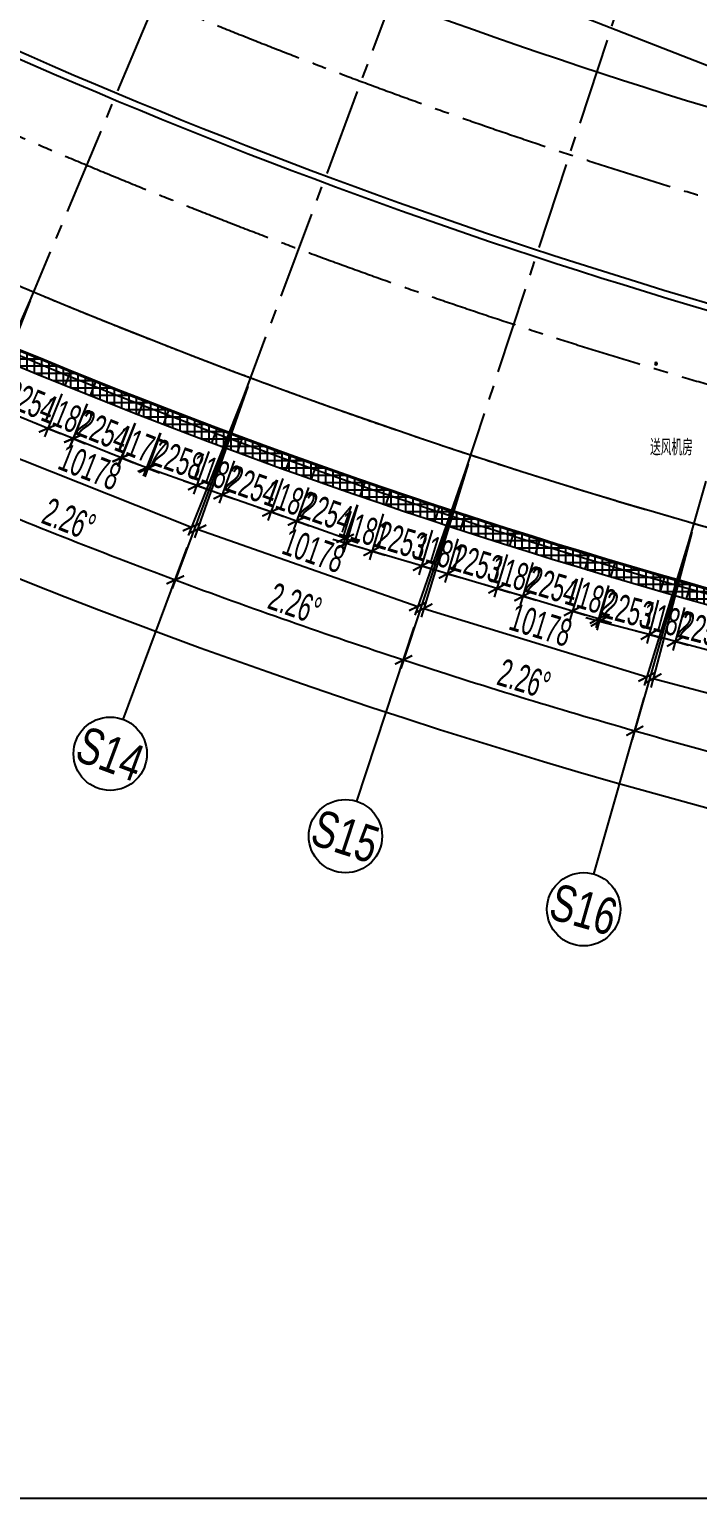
# Model space of a CAD drawing. Extents: x -668578 to 2331563, y -1202445 to 1620273.
# Drawn here: x 1339286 to 1368425, y -358 to 63750 of the extents above; entities that cross this region are included whole.
import ezdxf
from ezdxf.enums import TextEntityAlignment as Align

# ---------------------------------------------------------------- set-up
doc = ezdxf.new("R2010")
doc.units = 0
doc.linetypes.add('CENTER2', pattern=[28.575, 19.05, -3.175, 3.175, -3.175])
doc.layers.get('0').update_dxf_attribs({"color": 8})
doc.layers.get('Defpoints').update_dxf_attribs({"color": 8})
for name, color, linetype in [('#填充层', 8, 'Continuous'), ('#幕墙线-平面', 8, 'Continuous'), ('#标注', 8, 'Continuous'), ('#轴线', 8, 'CENTER2'), ('A-ROOF-DRAN', 8, 'Continuous'), ('C-SHET-SHBD', 8, 'Continuous'), ('dim', 8, 'Continuous'), ('WALL', 8, 'Continuous'), ('外轮廓', 8, 'Continuous'), ('建-文字', 8, 'Continuous'), ('建-符号', 8, 'Continuous'), ('水-消防-消火栓-标识', 8, 'Continuous')]:
    doc.layers.add(name, color=color, linetype=linetype)
doc.styles.add('JHZX', font='jrs.shx', dxfattribs={"width": 0.6, "bigfont": 'jhz.shx'})
doc.styles.add('XD2008', font='xd-hzs.shx', dxfattribs={"width": 0.7, "bigfont": 'xd-hztxt.shx'})
doc.dimstyles.new('JZBZ-400', dxfattribs={"dimscale": 400, "dimtxt": 3, "dimasz": 1.5, "dimexe": 1, "dimexo": 1, "dimgap": 0.5, "dimtad": 1, "dimdec": 0, "dimdsep": 46, "dimtxsty": 'JHZX', "dimblk1": 'ARCHTICK', "dimblk2": 'ARCHTICK', "dimsah": 1, "dimcen": 0, "dimclrd": 1, "dimclre": 1, "dimclrt": 2, "dimazin": 2, "dimtfac": 1, "dimtdec": 0, "dimtix": 1, "dimtmove": 0, "dimatfit": 3, "dimfxl": 0, "dimtolj": 1, "dimlwd": -1, "dimlwe": -1, "dimarcsym": 0})

# ---------------------------------------------------------------- blocks, each defined once
blk = doc.blocks.new('_ARCHTICK')
at = {"color": 0, "linetype": 'ByBlock', "const_width": 0.15}
blk.add_lwpolyline([(-0.5, -0.5), (0.5, 0.5)], dxfattribs=at)
blk = doc.blocks.new('*D2939')
at = {"layer": '#标注', "ltscale": 300, "transparency": 16777216}
for p, q in [((-1773, -1481), (-9342, -7863)), ((165914, -92056), (164727, -101884))]:
    blk.add_line(p, q, dxfattribs=at)
blk.add_arc((197092, 166179), 269610, 220.13382, 263.11563, dxfattribs=at)
at = {"layer": 'Defpoints', "color": 0, "ltscale": 300, "transparency": 16777216}
for p in [(197092, 166179), (-1467, -1224), (40380, -53208), (165962, -91659)]:
    blk.add_point(p, dxfattribs=at)
at = {"layer": '#标注', "ltscale": 300, "transparency": 16777216, "xscale": 600, "yscale": 600, "zscale": 600}
for p, rotation in [((-9036, -7605), 130.1338192809485), ((164775, -101487), 353.1156299250187)]:
    blk.add_blockref('_ARCHTICK', p, dxfattribs=dict(at, rotation=rotation))
at = {"layer": '#标注', "ltscale": 300, "transparency": 16777216, "insert": (69342, -70334), "char_height": 1200, "attachment_point": 5, "rotation": 331.62472, "style": 'JHZX'}
blk.add_mtext('\\A1;42.98°', dxfattribs=at)
blk = doc.blocks.new('*D2960')
at = {"layer": '#标注', "ltscale": 300, "transparency": 16777216}
for p, q in [((96631, -73748), (93735, -80666)), ((106180, -77526), (103559, -84553))]:
    blk.add_line(p, q, dxfattribs=at)
blk.add_arc((197092, 166179), 267210, 247.28023, 249.54243, dxfattribs=at)
at = {"layer": 'Defpoints', "color": 0, "ltscale": 300, "transparency": 16777216}
for p in [(197092, 166179), (96786, -73379), (106320, -77151), (97142, -81634)]:
    blk.add_point(p, dxfattribs=at)
at = {"layer": '#标注', "ltscale": 300, "transparency": 16777216, "xscale": 600, "yscale": 600, "zscale": 600}
for p, rotation in [((93889, -80297), 157.2802253813057), ((103699, -84178), 339.5424261212691)]:
    blk.add_blockref('_ARCHTICK', p, dxfattribs=dict(at, rotation=rotation))
at = {"layer": '#标注', "ltscale": 300, "transparency": 16777216, "insert": (99069, -81542), "char_height": 1200, "attachment_point": 5, "rotation": 338.41133, "style": 'JHZX'}
blk.add_mtext('\\A1;2.26°', dxfattribs=at)
blk = doc.blocks.new('*D2961')
at = {"layer": '#标注', "ltscale": 300, "transparency": 16777216}
for p, q in [((106180, -77526), (103559, -84553)), ((115871, -80925), (113529, -88050))]:
    blk.add_line(p, q, dxfattribs=at)
blk.add_arc((197092, 166179), 267210, 249.54243, 251.80463, dxfattribs=at)
at = {"layer": 'Defpoints', "color": 0, "ltscale": 300, "transparency": 16777216}
for p in [(197092, 166179), (106320, -77151), (115996, -80545), (107001, -85386)]:
    blk.add_point(p, dxfattribs=at)
at = {"layer": '#标注', "ltscale": 300, "transparency": 16777216, "xscale": 600, "yscale": 600, "zscale": 600}
for p, rotation in [((103699, -84178), 159.542426121269), ((113654, -87670), 341.8046268610899)]:
    blk.add_blockref('_ARCHTICK', p, dxfattribs=dict(at, rotation=rotation))
at = {"layer": '#标注', "ltscale": 300, "transparency": 16777216, "insert": (108924, -85218), "char_height": 1200, "attachment_point": 5, "rotation": 340.67353, "style": 'JHZX'}
blk.add_mtext('\\A1;2.26°', dxfattribs=at)
blk = doc.blocks.new('*D2962')
at = {"layer": '#标注', "ltscale": 300, "transparency": 16777216}
for p, q in [((115871, -80925), (113529, -88050)), ((125688, -83938), (123629, -91150))]:
    blk.add_line(p, q, dxfattribs=at)
blk.add_arc((197092, 166179), 267210, 251.80463, 254.06683, dxfattribs=at)
at = {"layer": 'Defpoints', "color": 0, "ltscale": 300, "transparency": 16777216}
for p in [(197092, 166179), (115996, -80545), (125798, -83554), (117002, -88746)]:
    blk.add_point(p, dxfattribs=at)
at = {"layer": '#标注', "ltscale": 300, "transparency": 16777216, "xscale": 600, "yscale": 600, "zscale": 600}
for p, rotation in [((113654, -87670), 161.8046268610904), ((123739, -90765), 344.0668271582905)]:
    blk.add_blockref('_ARCHTICK', p, dxfattribs=dict(at, rotation=rotation))
at = {"layer": '#标注', "ltscale": 300, "transparency": 16777216, "insert": (118916, -88503), "char_height": 1200, "attachment_point": 5, "rotation": 342.93573, "style": 'JHZX'}
blk.add_mtext('\\A1;2.26°', dxfattribs=at)
blk = doc.blocks.new('*D2963')
at = {"layer": '#标注', "ltscale": 300, "transparency": 16777216}
for p, q in [((125688, -83938), (123629, -91150)), ((135616, -86562), (133844, -93849))]:
    blk.add_line(p, q, dxfattribs=at)
blk.add_arc((197092, 166179), 267210, 254.06683, 256.32903, dxfattribs=at)
at = {"layer": 'Defpoints', "color": 0, "ltscale": 300, "transparency": 16777216}
for p in [(197092, 166179), (125798, -83554), (135711, -86173), (127127, -91709)]:
    blk.add_point(p, dxfattribs=at)
at = {"layer": '#标注', "ltscale": 300, "transparency": 16777216, "xscale": 600, "yscale": 600, "zscale": 600}
for p, rotation in [((123739, -90765), 164.0668271582912), ((133938, -93461), 346.3290280231381)]:
    blk.add_blockref('_ARCHTICK', p, dxfattribs=dict(at, rotation=rotation))
at = {"layer": '#标注', "ltscale": 300, "transparency": 16777216, "insert": (129029, -91390), "char_height": 1200, "attachment_point": 5, "rotation": 345.19793, "style": 'JHZX'}
blk.add_mtext('\\A1;2.26°', dxfattribs=at)
blk = doc.blocks.new('*U2924')
at = {"linetype": 'ByBlock'}
blk.add_line((0, -20), (0, 0), dxfattribs=at)
blk.add_circle((0, -24), 4, dxfattribs=at)
at = {"color": 253, "linetype": 'ByBlock', "style": 'JHZX', "width": 0.75}
blk.add_attdef('AXES', text='', height=4, dxfattribs=at).set_placement((0, -24), align=Align.MIDDLE_CENTER)
blk = doc.blocks.new('*D3014')
at = {"layer": '#标注', "transparency": 16777216}
for p, q in [((-66450, -58952), (-69281, -65356)), ((-57141, -63067), (-59973, -69472)), ((-69120, -64990), (-59811, -69106))]:
    blk.add_line(p, q, dxfattribs=at)
at = {"layer": 'Defpoints', "color": 0, "transparency": 16777216}
for p in [(-66288, -58586), (-56979, -62701), (-59811, -69106)]:
    blk.add_point(p, dxfattribs=at)
at = {"layer": '#标注', "transparency": 16777216, "xscale": 600, "yscale": 600, "zscale": 600}
for p, rotation in [((-69120, -64990), 156.1491234698801), ((-59811, -69106), 336.1491234698801)]:
    blk.add_blockref('_ARCHTICK', p, dxfattribs=dict(at, rotation=rotation))
at = {"layer": '#标注', "transparency": 16777216, "insert": (-64142, -66317), "char_height": 1200, "attachment_point": 5, "rotation": 336.14912, "style": 'JHZX'}
blk.add_mtext('\\A1;10178', dxfattribs=at)
blk = doc.blocks.new('*D3019')
at = {"layer": '#标注', "transparency": 16777216}
for p, q in [((-28283, -73188), (-30072, -79958)), ((-18443, -75788), (-20232, -82559)), ((-29970, -79572), (-20130, -82172))]:
    blk.add_line(p, q, dxfattribs=at)
at = {"layer": 'Defpoints', "color": 0, "transparency": 16777216}
for p in [(-28181, -72801), (-18340, -75402), (-20130, -82172)]:
    blk.add_point(p, dxfattribs=at)
at = {"layer": '#标注', "transparency": 16777216, "xscale": 600, "yscale": 600, "zscale": 600}
for p, rotation in [((-29970, -79572), 165.1979260165028), ((-20130, -82172), 345.1979260165028)]:
    blk.add_blockref('_ARCHTICK', p, dxfattribs=dict(at, rotation=rotation))
at = {"layer": '#标注', "transparency": 16777216, "insert": (-24845, -80098), "char_height": 1200, "attachment_point": 5, "rotation": 345.19793, "style": 'JHZX'}
blk.add_mtext('\\A1;10178', dxfattribs=at)
blk = doc.blocks.new('*D3020')
at = {"layer": '#标注', "transparency": 16777216}
for p, q in [((-38028, -70197), (-40083, -76891)), ((-28298, -73184), (-30353, -79878)), ((-39966, -76509), (-30236, -79496))]:
    blk.add_line(p, q, dxfattribs=at)
at = {"layer": 'Defpoints', "color": 0, "transparency": 16777216}
for p in [(-37911, -69815), (-28181, -72801), (-30236, -79496)]:
    blk.add_point(p, dxfattribs=at)
at = {"layer": '#标注', "transparency": 16777216, "xscale": 600, "yscale": 600, "zscale": 600}
for p, rotation in [((-39966, -76509), 162.9357278414929), ((-30236, -79496), 342.9357278414929)]:
    blk.add_blockref('_ARCHTICK', p, dxfattribs=dict(at, rotation=rotation))
at = {"layer": '#标注', "transparency": 16777216, "insert": (-34866, -77238), "char_height": 1200, "attachment_point": 5, "rotation": 342.93573, "style": 'JHZX'}
blk.add_mtext('\\A1;10178', dxfattribs=at)
blk = doc.blocks.new('*D3021')
at = {"layer": '#标注', "transparency": 16777216}
for p, q in [((-57126, -63073), (-59703, -69585)), ((-47662, -66818), (-50239, -73330)), ((-59556, -69213), (-50092, -72958))]:
    blk.add_line(p, q, dxfattribs=at)
at = {"layer": 'Defpoints', "color": 0, "transparency": 16777216}
for p in [(-56979, -62701), (-47515, -66446), (-50092, -72958)]:
    blk.add_point(p, dxfattribs=at)
at = {"layer": '#标注', "transparency": 16777216, "xscale": 600, "yscale": 600, "zscale": 600}
for p, rotation in [((-59556, -69213), 158.4113267958143), ((-50092, -72958), 338.4113267958143)]:
    blk.add_blockref('_ARCHTICK', p, dxfattribs=dict(at, rotation=rotation))
at = {"layer": '#标注', "transparency": 16777216, "insert": (-54529, -70341), "char_height": 1200, "attachment_point": 5, "rotation": 338.41133, "style": 'JHZX'}
blk.add_mtext('\\A1;10178', dxfattribs=at)
blk = doc.blocks.new('*D3022')
at = {"layer": '#标注', "transparency": 16777216}
for p, q in [((-47647, -66824), (-49965, -73432)), ((-38043, -70192), (-40361, -76800)), ((-49833, -73054), (-40228, -76423))]:
    blk.add_line(p, q, dxfattribs=at)
at = {"layer": 'Defpoints', "color": 0, "transparency": 16777216}
for p in [(-47515, -66446), (-37911, -69815), (-40228, -76423)]:
    blk.add_point(p, dxfattribs=at)
at = {"layer": '#标注', "transparency": 16777216, "xscale": 600, "yscale": 600, "zscale": 600}
for p, rotation in [((-49833, -73054), 160.6735249708244), ((-40228, -76423), 340.6735249708244)]:
    blk.add_blockref('_ARCHTICK', p, dxfattribs=dict(at, rotation=rotation))
at = {"layer": '#标注', "transparency": 16777216, "insert": (-44766, -73984), "char_height": 1200, "attachment_point": 5, "rotation": 340.67352, "style": 'JHZX'}
blk.add_mtext('\\A1;10178', dxfattribs=at)
blk = doc.blocks.new('立管-R75-1')
at = {"linetype": 'Continuous'}
blk.add_circle((0, 0), 75, dxfattribs=at)
blk.add_point((0, 0), dxfattribs=at)
blk = doc.blocks.new('A3文本框')
at = {"layer": 'Defpoints', "ltscale": 500}
blk.add_lwpolyline([(10, -10), (-420, -10), (-420, 297), (10, 297)], close=True, dxfattribs=at)
at = {"layer": 'C-SHET-SHBD', "style": 'XD2008', "width": 0.7}
for tag, height, p in [('子项名称', 4.5, (-37.489, 35.412)), ('图名', 4.5, (-37.489, 24.269)), ('比例', 3, (-56.3, 8.255)), ('MQJD-01', 3, (-13.245, 2.272))]:
    blk.add_attdef(tag, text='', height=height, dxfattribs=at).set_placement(p, align=Align.CENTER)
blk = doc.blocks.new('*D3422')
at = {"layer": '#标注', "ltscale": 300, "transparency": 16777216}
for p, q in [((121318, -89256), (120822, -91131)), ((123486, -89870), (123001, -91707)), ((120925, -90744), (120345, -90591)), ((123103, -91320), (120925, -90744)), ((123103, -91320), (123683, -91473))]:
    blk.add_line(p, q, dxfattribs=at)
at = {"layer": 'Defpoints', "color": 0, "ltscale": 300, "transparency": 16777216}
for p in [(121420, -88869), (123589, -89483), (120925, -90744)]:
    blk.add_point(p, dxfattribs=at)
at = {"layer": '#标注', "ltscale": 300, "transparency": 16777216, "xscale": 600, "yscale": 600, "zscale": 600}
for p, rotation in [((120925, -90744), 345.1965674394621), ((123103, -91320), 165.1965674394621)]:
    blk.add_blockref('_ARCHTICK', p, dxfattribs=dict(at, rotation=rotation))
at = {"layer": '#标注', "ltscale": 300, "transparency": 16777216, "insert": (122218, -90259), "char_height": 1200, "attachment_point": 5, "rotation": 345.19657, "style": 'JHZX'}
blk.add_mtext('\\A1;2253', dxfattribs=at)
blk = doc.blocks.new('*D3437')
at = {"layer": '#标注', "ltscale": 300, "transparency": 16777216}
for p, q in [((120179, -88941), (119680, -90829)), ((121318, -89256), (120822, -91131)), ((119782, -90443), (119202, -90289)), ((120925, -90744), (119782, -90443)), ((120925, -90744), (121505, -90898))]:
    blk.add_line(p, q, dxfattribs=at)
at = {"layer": 'Defpoints', "color": 0, "ltscale": 300, "transparency": 16777216}
for p in [(120281, -88554), (121420, -88869), (119782, -90443)]:
    blk.add_point(p, dxfattribs=at)
at = {"layer": '#标注', "ltscale": 300, "transparency": 16777216, "xscale": 600, "yscale": 600, "zscale": 600}
for p, rotation in [((119782, -90443), 345.1965674394621), ((120925, -90744), 165.1965674394621)]:
    blk.add_blockref('_ARCHTICK', p, dxfattribs=dict(at, rotation=rotation))
at = {"layer": '#标注', "ltscale": 300, "transparency": 16777216, "insert": (120558, -89820), "char_height": 1200, "attachment_point": 5, "rotation": 345.19657, "style": 'JHZX'}
blk.add_mtext('\\A1;1182', dxfattribs=at)
blk = doc.blocks.new('*D3438')
at = {"layer": '#标注', "ltscale": 300, "transparency": 16777216}
for p, q in [((118016, -88308), (117502, -90254)), ((120179, -88941), (119680, -90829)), ((117604, -89867), (117024, -89714)), ((119782, -90443), (117604, -89867)), ((119782, -90443), (120362, -90596))]:
    blk.add_line(p, q, dxfattribs=at)
at = {"layer": 'Defpoints', "color": 0, "ltscale": 300, "transparency": 16777216}
for p in [(118118, -87921), (120281, -88554), (117604, -89867)]:
    blk.add_point(p, dxfattribs=at)
at = {"layer": '#标注', "ltscale": 300, "transparency": 16777216, "xscale": 600, "yscale": 600, "zscale": 600}
for p, rotation in [((117604, -89867), 345.1965674394621), ((119782, -90443), 165.1965674394621)]:
    blk.add_blockref('_ARCHTICK', p, dxfattribs=dict(at, rotation=rotation))
at = {"layer": '#标注', "ltscale": 300, "transparency": 16777216, "insert": (118897, -89381), "char_height": 1200, "attachment_point": 5, "rotation": 345.19657, "style": 'JHZX'}
blk.add_mtext('\\A1;2253', dxfattribs=at)
blk = doc.blocks.new('*D3439')
at = {"layer": '#标注', "ltscale": 300, "transparency": 16777216}
for p, q in [((116871, -87965), (116320, -89803)), ((118003, -88305), (117452, -90142)), ((116435, -89419), (115861, -89247)), ((117567, -89759), (116435, -89419)), ((117567, -89759), (118142, -89931))]:
    blk.add_line(p, q, dxfattribs=at)
at = {"layer": 'Defpoints', "color": 0, "ltscale": 300, "transparency": 16777216}
for p in [(116986, -87582), (118118, -87921), (116435, -89419)]:
    blk.add_point(p, dxfattribs=at)
at = {"layer": '#标注', "ltscale": 300, "transparency": 16777216, "xscale": 600, "yscale": 600, "zscale": 600}
for p, rotation in [((116435, -89419), 343.3141153482732), ((117567, -89759), 163.3141153482732)]:
    blk.add_blockref('_ARCHTICK', p, dxfattribs=dict(at, rotation=rotation))
at = {"layer": '#标注', "ltscale": 300, "transparency": 16777216, "insert": (117231, -88823), "char_height": 1200, "attachment_point": 5, "rotation": 343.31412, "style": 'JHZX'}
blk.add_mtext('\\A1;1182', dxfattribs=at)
blk = doc.blocks.new('*D3440')
at = {"layer": '#标注', "ltscale": 300, "transparency": 16777216}
for p, q in [((114716, -87304), (114162, -89155)), ((116871, -87965), (116320, -89803)), ((114276, -88772), (113702, -88600)), ((116435, -89419), (114276, -88772)), ((116435, -89419), (117010, -89592))]:
    blk.add_line(p, q, dxfattribs=at)
at = {"layer": 'Defpoints', "color": 0, "ltscale": 300, "transparency": 16777216}
for p in [(114831, -86921), (116986, -87582), (114276, -88772)]:
    blk.add_point(p, dxfattribs=at)
at = {"layer": '#标注', "ltscale": 300, "transparency": 16777216, "xscale": 600, "yscale": 600, "zscale": 600}
for p, rotation in [((114276, -88772), 343.3141153500296), ((116435, -89419), 163.3141153500296)]:
    blk.add_blockref('_ARCHTICK', p, dxfattribs=dict(at, rotation=rotation))
at = {"layer": '#标注', "ltscale": 300, "transparency": 16777216, "insert": (115586, -88329), "char_height": 1200, "attachment_point": 5, "rotation": 343.31412, "style": 'JHZX'}
blk.add_mtext('\\A1;2254', dxfattribs=at)
blk = doc.blocks.new('*D3441')
at = {"layer": '#标注', "ltscale": 300, "transparency": 16777216}
for p, q in [((113589, -86950), (113030, -88816)), ((114716, -87304), (114162, -89155)), ((113144, -88433), (112570, -88261)), ((114276, -88772), (113144, -88433)), ((114276, -88772), (114851, -88945))]:
    blk.add_line(p, q, dxfattribs=at)
at = {"layer": 'Defpoints', "color": 0, "ltscale": 300, "transparency": 16777216}
for p in [(113704, -86567), (114831, -86921), (113144, -88433)]:
    blk.add_point(p, dxfattribs=at)
at = {"layer": '#标注', "ltscale": 300, "transparency": 16777216, "xscale": 600, "yscale": 600, "zscale": 600}
for p, rotation in [((113144, -88433), 343.3141153500296), ((114276, -88772), 163.3141153500296)]:
    blk.add_blockref('_ARCHTICK', p, dxfattribs=dict(at, rotation=rotation))
at = {"layer": '#标注', "ltscale": 300, "transparency": 16777216, "insert": (113940, -87836), "char_height": 1200, "attachment_point": 5, "rotation": 343.31412, "style": 'JHZX'}
blk.add_mtext('\\A1;1182', dxfattribs=at)
blk = doc.blocks.new('*D3442')
at = {"layer": '#标注', "ltscale": 300, "transparency": 16777216}
for p, q in [((111443, -86260), (110871, -88169)), ((113589, -86950), (113030, -88816)), ((110986, -87786), (110411, -87614)), ((113144, -88433), (110986, -87786)), ((113144, -88433), (113719, -88605))]:
    blk.add_line(p, q, dxfattribs=at)
at = {"layer": 'Defpoints', "color": 0, "ltscale": 300, "transparency": 16777216}
for p in [(111558, -85877), (113704, -86567), (110986, -87786)]:
    blk.add_point(p, dxfattribs=at)
at = {"layer": '#标注', "ltscale": 300, "transparency": 16777216, "xscale": 600, "yscale": 600, "zscale": 600}
for p, rotation in [((110986, -87786), 343.3141153500296), ((113144, -88433), 163.3141153500296)]:
    blk.add_blockref('_ARCHTICK', p, dxfattribs=dict(at, rotation=rotation))
at = {"layer": '#标注', "ltscale": 300, "transparency": 16777216, "insert": (112295, -87343), "char_height": 1200, "attachment_point": 5, "rotation": 343.31412, "style": 'JHZX'}
blk.add_mtext('\\A1;2253', dxfattribs=at)
blk = doc.blocks.new('*D3443')
at = {"layer": '#标注', "ltscale": 300, "transparency": 16777216}
for p, q in [((110321, -85891), (109739, -87830)), ((111443, -86260), (110871, -88169)), ((109854, -87447), (109279, -87274)), ((110986, -87786), (109854, -87447)), ((110986, -87786), (111561, -87958))]:
    blk.add_line(p, q, dxfattribs=at)
at = {"layer": 'Defpoints', "color": 0, "ltscale": 300, "transparency": 16777216}
for p in [(110435, -85508), (111558, -85877), (109854, -87447)]:
    blk.add_point(p, dxfattribs=at)
at = {"layer": '#标注', "ltscale": 300, "transparency": 16777216, "xscale": 600, "yscale": 600, "zscale": 600}
for p, rotation in [((109854, -87447), 343.3141153500296), ((110986, -87786), 163.3141153500296)]:
    blk.add_blockref('_ARCHTICK', p, dxfattribs=dict(at, rotation=rotation))
at = {"layer": '#标注', "ltscale": 300, "transparency": 16777216, "insert": (110650, -86850), "char_height": 1200, "attachment_point": 5, "rotation": 343.31412, "style": 'JHZX'}
blk.add_mtext('\\A1;1181', dxfattribs=at)
blk = doc.blocks.new('*D3444')
at = {"layer": '#标注', "ltscale": 300, "transparency": 16777216}
for p, q in [((108184, -85173), (107581, -87183)), ((110321, -85891), (109739, -87830)), ((107696, -86800), (107121, -86628)), ((109854, -87447), (107696, -86800)), ((109854, -87447), (110429, -87619))]:
    blk.add_line(p, q, dxfattribs=at)
at = {"layer": 'Defpoints', "color": 0, "ltscale": 300, "transparency": 16777216}
for p in [(108298, -84790), (110435, -85508), (107696, -86800)]:
    blk.add_point(p, dxfattribs=at)
at = {"layer": '#标注', "ltscale": 300, "transparency": 16777216, "xscale": 600, "yscale": 600, "zscale": 600}
for p, rotation in [((107696, -86800), 343.3141153500296), ((109854, -87447), 163.3141153500296)]:
    blk.add_blockref('_ARCHTICK', p, dxfattribs=dict(at, rotation=rotation))
at = {"layer": '#标注', "ltscale": 300, "transparency": 16777216, "insert": (109005, -86357), "char_height": 1200, "attachment_point": 5, "rotation": 343.31412, "style": 'JHZX'}
blk.add_mtext('\\A1;2253', dxfattribs=at)
blk = doc.blocks.new('*D3445')
at = {"layer": '#标注', "ltscale": 300, "transparency": 16777216}
for p, q in [((107067, -84787), (106450, -86844)), ((108184, -85173), (107581, -87183)), ((106565, -86461), (105990, -86289)), ((107696, -86800), (106565, -86461)), ((107696, -86800), (108271, -86972))]:
    blk.add_line(p, q, dxfattribs=at)
at = {"layer": 'Defpoints', "color": 0, "ltscale": 300, "transparency": 16777216}
for p in [(107182, -84404), (108298, -84790), (106565, -86461)]:
    blk.add_point(p, dxfattribs=at)
at = {"layer": '#标注', "ltscale": 300, "transparency": 16777216, "xscale": 600, "yscale": 600, "zscale": 600}
for p, rotation in [((106565, -86461), 343.3141153500296), ((107696, -86800), 163.3141153500296)]:
    blk.add_blockref('_ARCHTICK', p, dxfattribs=dict(at, rotation=rotation))
at = {"layer": '#标注', "ltscale": 300, "transparency": 16777216, "insert": (107360, -85864), "char_height": 1200, "attachment_point": 5, "rotation": 343.31412, "style": 'JHZX'}
blk.add_mtext('\\A1;1181', dxfattribs=at)
blk = doc.blocks.new('*D3446')
at = {"layer": '#标注', "ltscale": 300, "transparency": 16777216}
for p, q in [((104923, -84028), (104270, -85866)), ((107047, -84783), (106393, -86621)), ((104404, -85489), (103838, -85288)), ((106527, -86244), (104404, -85489)), ((106527, -86244), (107093, -86445))]:
    blk.add_line(p, q, dxfattribs=at)
at = {"layer": 'Defpoints', "color": 0, "ltscale": 300, "transparency": 16777216}
for p in [(105057, -83651), (107181, -84406), (104404, -85489)]:
    blk.add_point(p, dxfattribs=at)
at = {"layer": '#标注', "ltscale": 300, "transparency": 16777216, "xscale": 600, "yscale": 600, "zscale": 600}
for p, rotation in [((104404, -85489), 340.426128785289), ((106527, -86244), 160.426128785289)]:
    blk.add_blockref('_ARCHTICK', p, dxfattribs=dict(at, rotation=rotation))
at = {"layer": '#标注', "ltscale": 300, "transparency": 16777216, "insert": (105733, -85113), "char_height": 1200, "attachment_point": 5, "rotation": 340.42613, "style": 'JHZX'}
blk.add_mtext('\\A1;2254', dxfattribs=at)
blk = doc.blocks.new('*D3447')
at = {"layer": '#标注', "ltscale": 300, "transparency": 16777216}
for p, q in [((103807, -83639), (103156, -85470)), ((104923, -84028), (104270, -85866)), ((103290, -85093), (102725, -84892)), ((104404, -85489), (103290, -85093)), ((104404, -85489), (104969, -85690))]:
    blk.add_line(p, q, dxfattribs=at)
at = {"layer": 'Defpoints', "color": 0, "ltscale": 300, "transparency": 16777216}
for p in [(103941, -83262), (105057, -83651), (103290, -85093)]:
    blk.add_point(p, dxfattribs=at)
at = {"layer": '#标注', "ltscale": 300, "transparency": 16777216, "xscale": 600, "yscale": 600, "zscale": 600}
for p, rotation in [((103290, -85093), 340.4261287869614), ((104404, -85489), 160.4261287869615)]:
    blk.add_blockref('_ARCHTICK', p, dxfattribs=dict(at, rotation=rotation))
at = {"layer": '#标注', "ltscale": 300, "transparency": 16777216, "insert": (104115, -84537), "char_height": 1200, "attachment_point": 5, "rotation": 340.42613, "style": 'JHZX'}
blk.add_mtext('\\A1;1182', dxfattribs=at)
blk = doc.blocks.new('*D3448')
at = {"layer": '#标注', "ltscale": 300, "transparency": 16777216}
for p, q in [((101690, -82865), (101033, -84715)), ((103807, -83639), (103156, -85470)), ((101167, -84338), (100601, -84137)), ((103290, -85093), (101167, -84338)), ((103290, -85093), (103856, -85294))]:
    blk.add_line(p, q, dxfattribs=at)
at = {"layer": 'Defpoints', "color": 0, "ltscale": 300, "transparency": 16777216}
for p in [(101824, -82488), (103941, -83262), (101167, -84338)]:
    blk.add_point(p, dxfattribs=at)
at = {"layer": '#标注', "ltscale": 300, "transparency": 16777216, "xscale": 600, "yscale": 600, "zscale": 600}
for p, rotation in [((101167, -84338), 340.4261287869614), ((103290, -85093), 160.4261287869615)]:
    blk.add_blockref('_ARCHTICK', p, dxfattribs=dict(at, rotation=rotation))
at = {"layer": '#标注', "ltscale": 300, "transparency": 16777216, "insert": (102496, -83962), "char_height": 1200, "attachment_point": 5, "rotation": 340.42613, "style": 'JHZX'}
blk.add_mtext('\\A1;2254', dxfattribs=at)
blk = doc.blocks.new('*D3449')
at = {"layer": '#标注', "ltscale": 300, "transparency": 16777216}
for p, q in [((100584, -82449), (99919, -84319)), ((101690, -82865), (101033, -84715)), ((100053, -83942), (99488, -83741)), ((101167, -84338), (100053, -83942)), ((101167, -84338), (101732, -84539))]:
    blk.add_line(p, q, dxfattribs=at)
at = {"layer": 'Defpoints', "color": 0, "ltscale": 300, "transparency": 16777216}
for p in [(100718, -82072), (101824, -82488), (100053, -83942)]:
    blk.add_point(p, dxfattribs=at)
at = {"layer": '#标注', "ltscale": 300, "transparency": 16777216, "xscale": 600, "yscale": 600, "zscale": 600}
for p, rotation in [((100053, -83942), 340.4261287869614), ((101167, -84338), 160.4261287869615)]:
    blk.add_blockref('_ARCHTICK', p, dxfattribs=dict(at, rotation=rotation))
at = {"layer": '#标注', "ltscale": 300, "transparency": 16777216, "insert": (100878, -83386), "char_height": 1200, "attachment_point": 5, "rotation": 340.42613, "style": 'JHZX'}
blk.add_mtext('\\A1;1182', dxfattribs=at)
blk = doc.blocks.new('*D3450')
at = {"layer": '#标注', "ltscale": 300, "transparency": 16777216}
for p, q in [((98472, -81648), (97791, -83562)), ((100584, -82449), (99919, -84319)), ((97925, -83185), (97360, -82984)), ((100053, -83942), (97925, -83185)), ((100053, -83942), (100619, -84143))]:
    blk.add_line(p, q, dxfattribs=at)
at = {"layer": 'Defpoints', "color": 0, "ltscale": 300, "transparency": 16777216}
for p in [(98606, -81271), (100718, -82072), (97925, -83185)]:
    blk.add_point(p, dxfattribs=at)
at = {"layer": '#标注', "ltscale": 300, "transparency": 16777216, "xscale": 600, "yscale": 600, "zscale": 600}
for p, rotation in [((97925, -83185), 340.4261287869614), ((100053, -83942), 160.4261287869615)]:
    blk.add_blockref('_ARCHTICK', p, dxfattribs=dict(at, rotation=rotation))
at = {"layer": '#标注', "ltscale": 300, "transparency": 16777216, "insert": (99257, -82810), "char_height": 1200, "attachment_point": 5, "rotation": 340.42613, "style": 'JHZX'}
blk.add_mtext('\\A1;2258', dxfattribs=at)
blk = doc.blocks.new('*D3451')
at = {"layer": '#标注', "ltscale": 300, "transparency": 16777216}
for p, q in [((97365, -81216), (96626, -83107)), ((98460, -81644), (97722, -83535)), ((96771, -82734), (96212, -82516)), ((97867, -83163), (96771, -82734)), ((97867, -83163), (98426, -83381))]:
    blk.add_line(p, q, dxfattribs=at)
at = {"layer": 'Defpoints', "color": 0, "ltscale": 300, "transparency": 16777216}
for p in [(97510, -80843), (98606, -81271), (96771, -82734)]:
    blk.add_point(p, dxfattribs=at)
at = {"layer": '#标注', "ltscale": 300, "transparency": 16777216, "xscale": 600, "yscale": 600, "zscale": 600}
for p, rotation in [((96771, -82734), 338.660708157541), ((97867, -83163), 158.660708157541)]:
    blk.add_blockref('_ARCHTICK', p, dxfattribs=dict(at, rotation=rotation))
at = {"layer": '#标注', "ltscale": 300, "transparency": 16777216, "insert": (97610, -82203), "char_height": 1200, "attachment_point": 5, "rotation": 338.66071, "style": 'JHZX'}
blk.add_mtext('\\A1;1177', dxfattribs=at)
blk = doc.blocks.new('*D3452')
at = {"layer": '#标注', "ltscale": 300, "transparency": 16777216}
for p, q in [((95268, -80379), (94513, -82263)), ((97360, -81217), (96605, -83102)), ((94662, -81892), (94105, -81669)), ((96754, -82730), (94662, -81892)), ((96754, -82730), (97311, -82953))]:
    blk.add_line(p, q, dxfattribs=at)
at = {"layer": 'Defpoints', "color": 0, "ltscale": 300, "transparency": 16777216}
for p in [(95417, -80007), (97509, -80846), (94662, -81892)]:
    blk.add_point(p, dxfattribs=at)
at = {"layer": '#标注', "ltscale": 300, "transparency": 16777216, "xscale": 600, "yscale": 600, "zscale": 600}
for p, rotation in [((94662, -81892), 338.163966322087), ((96754, -82730), 158.163966322087)]:
    blk.add_blockref('_ARCHTICK', p, dxfattribs=dict(at, rotation=rotation))
at = {"layer": '#标注', "ltscale": 300, "transparency": 16777216, "insert": (96005, -81569), "char_height": 1200, "attachment_point": 5, "rotation": 338.16397, "style": 'JHZX'}
blk.add_mtext('\\A1;2254', dxfattribs=at)
blk = doc.blocks.new('*D3332')
at = {"layer": '#标注', "ltscale": 300, "transparency": 16777216}
for p, q in [((94168, -79942), (93408, -81815)), ((95263, -80387), (94503, -82259)), ((93558, -81444), (93002, -81218)), ((94653, -81889), (93558, -81444)), ((94653, -81889), (95209, -82114))]:
    blk.add_line(p, q, dxfattribs=at)
at = {"layer": 'Defpoints', "color": 0, "ltscale": 300, "transparency": 16777216}
for p in [(94318, -79572), (95413, -80016), (93558, -81444)]:
    blk.add_point(p, dxfattribs=at)
at = {"layer": '#标注', "ltscale": 300, "transparency": 16777216, "xscale": 600, "yscale": 600, "zscale": 600}
for p, rotation in [((93558, -81444), 337.9045806665112), ((94653, -81889), 157.9045806665112)]:
    blk.add_blockref('_ARCHTICK', p, dxfattribs=dict(at, rotation=rotation))
at = {"layer": '#标注', "ltscale": 300, "transparency": 16777216, "insert": (94407, -80925), "char_height": 1200, "attachment_point": 5, "rotation": 337.90458, "style": 'JHZX'}
blk.add_mtext('\\A1;1182', dxfattribs=at)
blk = doc.blocks.new('*D3333')
at = {"layer": '#标注', "ltscale": 300, "transparency": 16777216}
for p, q in [((92082, -79088), (91320, -80967)), ((94168, -79942), (93408, -81815)), ((91470, -80596), (90914, -80371)), ((93558, -81444), (91470, -80596)), ((93558, -81444), (94114, -81670))]:
    blk.add_line(p, q, dxfattribs=at)
at = {"layer": 'Defpoints', "color": 0, "ltscale": 300, "transparency": 16777216}
for p in [(92233, -78717), (94318, -79572), (91470, -80596)]:
    blk.add_point(p, dxfattribs=at)
at = {"layer": '#标注', "ltscale": 300, "transparency": 16777216, "xscale": 600, "yscale": 600, "zscale": 600}
for p, rotation in [((91470, -80596), 337.9045806670694), ((93558, -81444), 157.9045806670694)]:
    blk.add_blockref('_ARCHTICK', p, dxfattribs=dict(at, rotation=rotation))
at = {"layer": '#标注', "ltscale": 300, "transparency": 16777216, "insert": (92815, -80279), "char_height": 1200, "attachment_point": 5, "rotation": 337.90458, "style": 'JHZX'}
blk.add_mtext('\\A1;2254', dxfattribs=at)
blk = doc.blocks.new('A$Caccc0cd0')
at = {"layer": '#标注'}
for p1, p2, picture, middle in [((-66287.9, -58585.7), (-56979.1, -62701.2), '*D3014', (-64141.7, -66316.5)), ((-56979.1, -62701.2), (-47515.1, -66446.1), '*D3021', (-54529.4, -70341.4)), ((-47515.1, -66446.1), (-37910.6, -69814.5), '*D3022', (-44765.7, -73983.6)), ((-37910.6, -69814.5), (-28180.7, -72801.2), '*D3020', (-34865.8, -77237.6)), ((-28180.7, -72801.2), (-18340.4, -75401.5), '*D3019', (-24845.3, -80098.3))]:
    dim = blk.add_aligned_dim(p1=p1, p2=p2, distance=-7002.8, dimstyle='JZBZ-400', override={"dimclrd": 256, "dimclre": 256, "dimclrt": 256}, dxfattribs=at)
    dim.commit()
    dim.dimension.update_dxf_attribs({"geometry": picture, "text_midpoint": middle})
blk = doc.blocks.new('DSGDFG')
at = {"layer": '#标注', "ltscale": 300}
blk.add_arc((197092.2, 166179.2), 257800, 220.136073, 263.11563, dxfattribs=at)
at = {"layer": '#轴线', "ltscale": 200}
for p, q in [((96783.9, -73383.1), (123902.6, -8616.5)), ((106320.1, -77150.8), (130859.3, -11369.3)), ((115998, -80537.3), (137919.2, -13845.3)), ((125802.1, -83537.5), (145071.4, -16040.7))]:
    blk.add_line(p, q, dxfattribs=at)
for radius in [228400, 236200, 244000, 251800, 257800]:
    blk.add_arc((197092.2, 166179.2), radius, 218.438892, 265.140584, dxfattribs=at)
at = {"layer": '#标注', "ltscale": 300}
blk.add_blockref('A$Caccc0cd0', (154502.6, -8915.6), dxfattribs=at)
at = {"layer": '#标注', "linetype": 'ByBlock'}
for p, xscale, yscale, rotation, values in [((104213.1, -82769.4), 400, 400, 339.5710863630217, {'AXES': 'S14'}), ((114111.6, -86241.4), 400, 400, 341.8331682930456, {'AXES': 'S15'}), ((124139.5, -89320), 399.9999999999999, 399.9999999999999, 344.0952502230697, {'AXES': 'S16'})]:
    blk.add_blockref('*U2924', p, dxfattribs=dict(at, xscale=xscale, yscale=yscale, rotation=rotation)).add_auto_attribs(values)
at = {"layer": '#标注', "ltscale": 300}
for base, p1, p2, picture, middle in [((40379.7, -53208.3), (-1467, -1223.5), (165961.7, -91658.5), '*D2939', (69341.6, -70334.5)), ((97141.7, -81633.7), (96785.7, -73378.8), (106319.9, -77151.4), '*D2960', (99069, -81542.2)), ((107001.5, -85385.9), (106319.9, -77151.4), (115995.5, -80544.8), '*D2961', (108923.6, -85218.3)), ((117001.6, -88745.9), (115995.5, -80544.8), (125797.5, -83553.6), '*D2962', (118915.6, -88502.6)), ((127126.6, -91708.6), (125797.5, -83553.6), (135710.7, -86173.2), '*D2963', (129029.5, -91390))]:
    dim = blk.add_angular_dim_3p(base=base, center=(197092.1, 166179.2), p1=p1, p2=p2, dimstyle='JZBZ-400', override={"dimclrd": 256, "dimclre": 256, "dimclrt": 256}, dxfattribs=at)
    dim.commit()
    dim.dimension.update_dxf_attribs({"geometry": picture, "text_midpoint": middle})
blk = doc.blocks.new('YD')
at = {"layer": '#填充层', "ltscale": 5}
h = blk.add_hatch(dxfattribs=at)
h.set_pattern_fill('ANTOTI', color=256, scale=200, angle=45)
h.set_pattern_definition([(90, (-1246529.6, -127785.18), (-317.5, 0), []), (180, (-1246529.6, -127785.18), (0, -317.5), [])])
edge = h.paths.add_edge_path(flags=16)
edge.add_line((40946.6, 3516.8), (14650.6, -24603.8))
edge.add_arc((16378.8, -26208.6), 2358.4, 137.11976, 226.749329)
edge.add_arc((192511.4, 162303.9), 260350, 226.942719, 258.857721)
edge.add_arc((142654.1, -90833.2), 2349.7, 258.851345, 348.596961)
edge.add_line((144957.5, -91297.7), (153512.8, -48901.7))
edge.add_arc((151209.2, -48436.9), 2350, 348.591229, 438.911393)
edge.add_arc((192511.4, 162303.9), 212400, 245.848104, 258.911393, ccw=False)
edge.add_arc((95848, -53265.7), 23850, 65.848104, 75.291284)
edge.add_arc((95848, -53265.7), 23850, 75.291284, 87.100323)
edge.add_line((97054.5, -29446.2), (95502.6, -29367.6))
edge.add_arc((96724.8, -5245.4), 24153.2, 240.482535, 267.099513, ccw=False)
edge.add_arc((192531, 162330.5), 217182.8, 226.947536, 240.269287, ccw=False)
edge.add_arc((42662.9, 1914.8), 2347.7, 46.891141, 136.972831)
edge = h.paths.add_edge_path()
edge.add_line((40435.1, 3994.6), (14138.6, -24126.6))
edge.add_arc((16378.8, -26208.6), 3058.4, 137.095467, 226.772882)
edge.add_arc((192511.4, 162303.9), 261050, 226.942477, 258.857721)
edge.add_arc((142654.2, -90833.2), 3049.7, 258.852113, 348.59773)
edge.add_line((145643.7, -91436.1), (154198.9, -49040.2))
edge.add_arc((151209.2, -48436.9), 3050, 348.591229, 438.911393)
edge.add_arc((192511.4, 162303.9), 211700, 245.848104, 258.911393, ccw=False)
edge.add_arc((95848, -53265.7), 24550, 65.848104, 75.291284)
edge.add_arc((95848, -53265.7), 24550, 75.291284, 87.100323)
edge.add_line((97089.9, -28747.1), (95538, -28668.5))
edge.add_arc((96724.8, -5245.4), 23453.1, 240.485684, 267.099501, ccw=False)
edge.add_arc((192531, 162330.5), 216482.8, 226.947536, 240.26894, ccw=False)
edge.add_arc((42662.9, 1915.2), 3047.4, 46.897942, 136.972872)
at = {"layer": '#幕墙线-平面'}
for points in [[(40435.1, 3994.6), (14138.6, -24126.6, 0.4125655), (14284.1, -28437.1, 0.1401637), (142064.5, -93825.4, 0.4129138), (145643.7, -91436.1), (154198.9, -49040.2, 0.4158512), (151795.8, -45443.8, -0.0570612), (105892.8, -30864.7, 0.041227), (102081.4, -29520.2, 0.0515723), (97089.9, -28747.1), (95538, -28668.5, -0.1166495), (85170.8, -25655.1, -0.0581911), (44745.2, 4140.3, 0.4145967)], [(40946.6, 3516.8), (14650.6, -24603.8, 0.4123212), (14762.8, -27926.4, 0.1401627), (142199.8, -93138.6, 0.4129138), (144957.5, -91297.7), (153512.8, -48901.7, 0.4158512), (151661.2, -46130.8, -0.0570612), (105606.4, -31503.4, 0.041227), (101903.7, -30197.3, 0.0515723), (97054.5, -29446.2), (95502.6, -29367.6, -0.1166635), (84824.8, -26263.6, -0.0581927), (44267.3, 3628.8, 0.4146312)]]:
    blk.add_lwpolyline(points, format="xyb", close=True, dxfattribs=at)
at = {"layer": '#幕墙线-平面', "ltscale": 300}
for points in [[(94317.4, -79574.1), (94580.7, -78925.6)], [(95413.4, -80016.2), (95673.8, -79366.5)], [(97509.1, -80845.7), (97763.9, -80193.6)], [(98606, -81271.3), (98857.8, -80618)], [(100717.2, -82074.8), (100963.4, -81419.4)], [(101824.5, -82487.9), (102067.7, -81831.4)], [(103941.3, -83261.8), (104178.8, -82603.2)], [(105053.9, -83660.2), (105288.4, -83000.5)], [(107180.7, -84406.2), (107409.6, -83744.5)], [(108298.5, -84790), (108524.4, -84127.2)], [(110435.4, -85508), (110655.5, -84843.3)], [(111558, -85877.2), (111775.1, -85211.5)], [(113703.8, -86566.7), (113915.2, -85899.2)], [(114831.3, -86920.8), (115039.6, -86252.4)], [(116986, -87582.2), (117188.5, -86912)], [(118118, -87921.5), (118317.5, -87250.4)], [(120281.1, -88554.3), (120474.8, -87881.7)], [(121417.5, -88879), (121608.1, -88205.2)]]:
    blk.add_lwpolyline(points, dxfattribs=at)
at = {"layer": '#标注', "ltscale": 300}
for base, p1, p2, angle, picture, middle in [((91470, -80596.3), (94318.4, -79571.7), (92232.8, -78717.4), 337.904581, '*D3333', (92815.1, -80278.9)), ((97925.4, -83185.4), (100718.2, -82072.3), (98606, -81271.3), 340.426129, '*D3450', (99257.4, -82809.9)), ((100053.3, -83942), (101824.5, -82487.9), (100718.2, -82072.3), 340.426129, '*D3449', (100878, -83386.2)), ((101166.7, -84337.9), (103941.3, -83261.8), (101824.5, -82487.9), 340.426129, '*D3448', (102496.5, -83961.6)), ((103290.2, -85092.9), (105057.1, -83651.1), (103941.3, -83261.8), 340.426129, '*D3447', (104115, -84537.1)), ((106565, -86460.8), (108298.5, -84790), (107181.6, -84403.7), 343.314115, '*D3445', (107360.2, -85864)), ((107696.1, -86799.8), (110435.4, -85508), (108298.5, -84790), 343.314115, '*D3444', (109004.8, -86357)), ((109854.2, -87446.7), (111558, -85877.2), (110435.4, -85508), 343.314115, '*D3443', (110649.7, -86850)), ((110985.8, -87785.9), (113703.8, -86566.7), (111558, -85877.2), 343.314115, '*D3442', (112294.8, -87343.1)), ((113144.4, -88433), (114831.3, -86920.8), (113703.8, -86566.7), 343.314115, '*D3441', (113940.1, -87836.3)), ((114276.4, -88772.2), (116986, -87582.2), (114831.3, -86920.8), 343.314115, '*D3440', (115585.5, -88329.5)), ((117603.9, -89866.9), (120281.1, -88554.3), (118118, -87921.5), 345.196567, '*D3438', (118897.4, -89381.3)), ((119782.1, -90442.5), (121420.2, -88869.4), (120281.1, -88554.3), 345.196567, '*D3437', (120557.8, -89820.1)), ((120924.6, -90744.5), (123588.5, -89483.2), (121420.2, -88869.4), 345.196567, '*D3422', (122218.2, -90258.9))]:
    dim = blk.add_linear_dim(base=base, p1=p1, p2=p2, angle=angle, dimstyle='JZBZ-400', override={"dimclrd": 256, "dimclre": 256, "dimclrt": 256, "dimtmove": 1}, dxfattribs=at)
    dim.commit()
    dim.dimension.update_dxf_attribs({"geometry": picture, "text_midpoint": middle})
for p1, p2, distance, picture, middle in [((95413.4, -80016.2), (94318.4, -79571.7), 2020.8, '*D3332', (94406.7, -80925.1)), ((97509.1, -80845.7), (95417, -80007.4), 2030.3, '*D3452', (96005.4, -81568.6)), ((98606, -81271.3), (97510.1, -80843.1), 2030.5, '*D3451', (97610.3, -82203.4)), ((107180.7, -84406.2), (105057.1, -83651.1), 1950.4, '*D3446', (105733.5, -85112.6)), ((118118, -87921.5), (116986, -87582.2), 1918, '*D3439', (117231, -88822.7))]:
    dim = blk.add_aligned_dim(p1=p1, p2=p2, distance=distance, dimstyle='JZBZ-400', override={"dimclrd": 256, "dimclre": 256, "dimclrt": 256}, dxfattribs=at)
    dim.commit()
    dim.dimension.update_dxf_attribs({"geometry": picture, "text_midpoint": middle})

msp = doc.modelspace()

# ---------------------------------------------------------------- linework, layer by layer
at = {"layer": 'A-ROOF-DRAN'}
for radius, start, end in [(248700, 226.459654, 256.490295), (248400, 226.459098, 256.421292)]:
    msp.add_arc((1439041, 290089.1), radius, start, end, dxfattribs=at)
at = {"layer": 'WALL'}
for points in [[(1287293.5, 131472.6), (1260997.3, 103351.8, 0.4124197), (1261121.5, 99676.4, 0.1401631), (1388681.1, 34401.3, 0.4129138), (1391732.1, 36438), (1400287.4, 78834, 0.4158512), (1398238.9, 81899.8, -0.0570612), (1352238.3, 96509.9, 0.041227), (1348496.7, 97829.7, 0.0515723), (1343596.8, 98588.7), (1342044.8, 98667.3, -0.1166586), (1331477.9, 101738.9, -0.0581921), (1290967.6, 131596.6, 0.4146173), (1287293.5, 131472.6)], [(1287439.7, 131336.1), (1261143.6, 103215.4, 0.4123421), (1261258.3, 99822.3, 0.1401627), (1388719.7, 34597.6, 0.4129138), (1391536.1, 36477.6), (1400091.4, 78873.6, 0.4158512), (1398200.4, 81703.5, -0.0570612), (1352156.5, 96327.4, 0.041227), (1348446, 97636.3, 0.0515723), (1343586.7, 98388.9), (1342034.7, 98467.5, -0.1166625), (1331379.1, 101565, -0.0581926), (1290831, 131450.5, 0.4146283)]]:
    msp.add_lwpolyline(points, format="xyb", close=True, dxfattribs=at)
at = {"layer": '外轮廓'}
msp.add_lwpolyline([(1325544.8, 88319.1), (1321259.9, 80747.6, 0.0653284), (1379263.3, 57446.3), (1381319.6, 65900.6, -0.0651913), (1325545.1, 88319.6)], format="xyb", close=True, dxfattribs=at)
at = {"layer": '建-符号'}
msp.add_lwpolyline([(1321259.9, 80747.6), (1376877.6, 59053.5), (1381319.6, 65900.6)], dxfattribs=at)

# ---------------------------------------------------------------- block references
at = {"layer": '#标注'}
msp.add_blockref('DSGDFG', (1241948.9, 123910), dxfattribs=at)
at = {"layer": 'dim', "color": 0, "xscale": 650, "yscale": 650, "zscale": 650}
msp.add_blockref('A3文本框', (1486562.7, 6142.5), dxfattribs=at)
at = {"layer": 'dim'}
msp.add_blockref('YD', (1246529.6, 127785.2), dxfattribs=at)
at = {"layer": '水-消防-消火栓-标识', "xscale": -0.6666666665114463, "yscale": 0.6666666665114463, "zscale": 0.6666666665114466, "rotation": 255.7874277083397}
msp.add_blockref('立管-R75-1', (1366613.5, 49164.2), dxfattribs=at)

# ---------------------------------------------------------------- texts
at = {"layer": '建-文字', "style": 'XD2008', "width": 0.7}
msp.add_text('送风机房', height=700, dxfattribs=at).set_placement((1366354.1, 45159.5))

doc.saveas('drawing.dxf')
